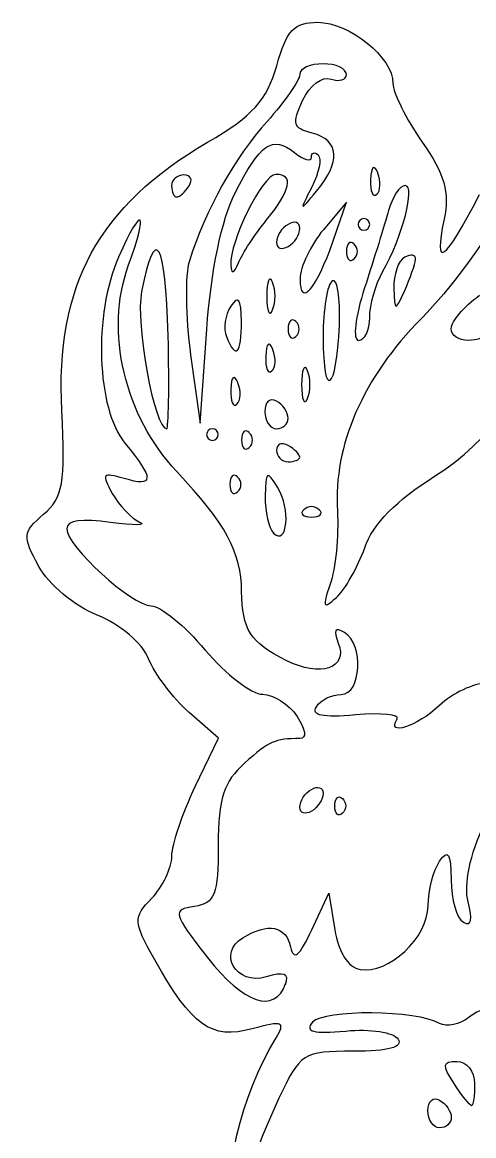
# Model space of a CAD drawing. Extents: x 2.4 to 13.2, y 1.8 to 13.4.
# Drawn here: x 5.261 to 6.044, y 11.063 to 12.994 of the extents above; entities that cross this region are included whole.
import ezdxf

# ---------------------------------------------------------------- set-up
doc = ezdxf.new("R2010")
doc.units = 0
doc.layers.add('Layer_1', color=7, linetype='CONTINUOUS')

msp = doc.modelspace()

# ---------------------------------------------------------------- linework, layer by layer
at = {"layer": 'Layer_1', "color": 7}
for points in [[(5.877386, 12.73239), (5.877422, 12.73299)], [(5.800127, 12.61504), (5.823033, 12.68214), (5.783112, 12.63424)], [(5.684678, 12.65114), (5.68466, 12.65134)], [(5.695031, 12.54294), (5.695031, 12.54304)], [(5.6409, 12.47574), (5.640893, 12.47584)], [(5.552849, 12.4172), (5.569277, 12.29871), (5.580846, 12.46173)], [(5.810962, 12.46873), (5.810966, 12.46863)], [(5.513797, 12.4501), (5.513694, 12.45013)], [(5.695415, 12.42603), (5.695451, 12.42673)], [(5.634761, 12.36853), (5.634797, 12.36913)], [(5.654666, 12.28207), (5.654666, 12.28237)], [(5.634443, 12.20517), (5.634443, 12.20547)], [(5.854899, 12.08259), (5.85489, 12.08297)], [(5.560827, 11.66837), (5.600988, 11.75237), (5.550071, 11.79717)], [(5.802893, 11.63491), (5.802893, 11.63461)], [(5.763136, 11.42003), (5.792802, 11.48333), (5.802912, 11.42023)], [(5.717728, 11.32684), (5.717691, 11.32523)]]:
    msp.add_lwpolyline(points, dxfattribs=at)
for points in [[(5.550218, 12.71019)], [(5.629347, 12.69698)], [(5.742298, 12.63634)], [(5.86361, 12.64344)], [(5.800121, 12.61504)], [(5.836652, 12.60924)], [(5.943064, 12.58264)], [(5.863596, 12.48188)], [(5.735557, 12.47474)], [(5.755689, 12.38943)], [(5.722065, 12.30712)], [(5.600753, 12.27897)], [(5.742281, 12.23967)], [(5.70379, 12.18747)], [(5.776014, 12.14867)], [(5.742239, 11.63261)], [(6.009839, 11.15337)], [(5.964709, 11.10647)]]:
    msp.add_lwpolyline(points, close=True, dxfattribs=at)
for points in [[(5.702163, 12.9187), (5.719698, 12.9805), (5.732492, 12.994), (5.773303, 12.994)], [(5.773303, 12.994), (5.828764, 12.994), (5.903947, 12.9331), (5.903947, 12.88809)], [(5.782725, 12.92198), (5.760485, 12.92198), (5.742287, 12.91398), (5.742287, 12.90348)], [(5.823163, 12.90338), (5.823163, 12.91348), (5.804965, 12.92198), (5.782725, 12.92198)], [(5.582278, 12.78591), (5.660728, 12.83171), (5.685141, 12.85881), (5.702163, 12.9187)], [(5.742287, 12.90348), (5.742287, 12.89338), (5.716666, 12.85658), (5.685369, 12.82198)], [(5.747238, 12.85828), (5.759944, 12.88468), (5.781333, 12.90088), (5.796437, 12.89538)], [(5.796437, 12.89538), (5.81113, 12.89038), (5.823163, 12.89438), (5.823163, 12.90338)], [(5.903947, 12.88809), (5.903947, 12.87199), (5.926788, 12.82609), (5.954729, 12.78618)], [(5.763855, 12.80178), (5.730329, 12.80978), (5.727966, 12.81808), (5.747238, 12.85828)], [(5.685369, 12.82198), (5.629735, 12.76028), (5.579069, 12.66949), (5.550639, 12.58022)], [(5.329345, 12.3205), (5.318096, 12.53795), (5.39275, 12.6753), (5.582278, 12.78591)], [(5.629385, 12.69694), (5.67405, 12.78434), (5.694465, 12.79825), (5.733062, 12.76794)], [(5.771495, 12.70104), (5.814003, 12.75134), (5.811068, 12.79004), (5.763855, 12.80178)], [(5.954729, 12.78618), (5.993648, 12.73038), (6.002504, 12.69908), (5.992637, 12.65233)], [(5.733062, 12.76794), (5.74927, 12.75524), (5.762507, 12.75164), (5.762507, 12.75994)], [(5.762507, 12.75994), (5.762507, 12.76794), (5.767777, 12.77004), (5.774252, 12.76394)], [(5.774252, 12.76394), (5.780692, 12.75794), (5.775522, 12.73264), (5.763035, 12.70804)], [(5.877422, 12.73299), (5.870982, 12.74829), (5.866173, 12.74389), (5.865196, 12.72079)], [(5.541308, 12.72929), (5.529531, 12.72929), (5.519888, 12.72129), (5.519888, 12.71019)], [(5.550218, 12.71019), (5.557108, 12.72109), (5.553058, 12.72929), (5.541308, 12.72929)], [(5.700835, 12.73024), (5.678026, 12.73024), (5.619948, 12.61332), (5.622587, 12.57264)], [(5.68466, 12.65134), (5.726719, 12.70274), (5.732355, 12.73024), (5.700835, 12.73024)], [(5.875806, 12.69559), (5.882536, 12.70159), (5.883226, 12.71849), (5.877386, 12.73239)], [(5.519888, 12.71019), (5.519888, 12.69929), (5.523898, 12.69109), (5.528798, 12.69109)], [(5.528798, 12.69109), (5.533698, 12.69109), (5.543331, 12.69909), (5.550218, 12.71019)], [(5.763035, 12.70804), (5.74114, 12.66534), (5.741553, 12.66494), (5.771495, 12.70104)], [(5.865196, 12.72079), (5.864248, 12.70059), (5.869086, 12.68919), (5.875806, 12.69559)], [(5.88604, 12.56124), (5.920552, 12.62234), (5.943592, 12.71074), (5.925041, 12.71074)], [(5.925041, 12.71074), (5.915911, 12.71074), (5.90299, 12.69134), (5.896354, 12.66764)], [(5.580846, 12.46173), (5.587796, 12.56003), (5.607098, 12.65347), (5.629347, 12.69698)], [(5.992637, 12.65233), (5.973965, 12.56383), (5.992953, 12.57703), (6.053812, 12.69503)], [(5.444701, 12.57144), (5.480574, 12.66944), (5.468807, 12.67977), (5.427673, 12.58644)], [(5.635726, 12.57664), (5.642076, 12.59254), (5.664097, 12.62604), (5.684678, 12.65114)], [(5.742298, 12.63644), (5.742298, 12.64734), (5.733198, 12.65024), (5.722078, 12.64344)], [(5.8535, 12.65354), (5.84794, 12.65354), (5.84339, 12.64854), (5.84339, 12.64344)], [(5.86361, 12.64344), (5.86361, 12.64844), (5.85906, 12.65354), (5.8535, 12.65354)], [(5.896354, 12.66764), (5.889724, 12.64394), (5.870954, 12.58354), (5.85469, 12.53338)], [(6.087543, 12.66082), (6.063281, 12.61192), (6.00308, 12.53092), (5.953733, 12.48088)], [(5.513694, 12.45013), (5.509684, 12.61536), (5.491233, 12.64632), (5.467711, 12.52733)], [(5.722078, 12.64344), (5.710958, 12.63744), (5.701858, 12.62284), (5.701858, 12.61234)], [(5.722078, 12.60534), (5.733198, 12.61134), (5.742298, 12.62584), (5.742298, 12.63634)], [(5.783112, 12.63424), (5.761156, 12.60784), (5.74299, 12.56944), (5.74274, 12.54884)], [(5.84339, 12.64344), (5.84339, 12.63844), (5.84794, 12.63334), (5.8535, 12.63334)], [(5.8535, 12.63334), (5.85906, 12.63334), (5.86361, 12.63834), (5.86361, 12.64344)], [(5.701858, 12.61234), (5.701858, 12.60144), (5.710958, 12.59854), (5.722078, 12.60534)], [(5.74274, 12.54884), (5.742108, 12.49774), (5.771774, 12.53204), (5.800121, 12.61504)], [(5.836652, 12.60934), (5.829232, 12.61634), (5.82316, 12.61034), (5.82316, 12.59664)], [(5.82316, 12.59664), (5.82316, 12.58254), (5.82923, 12.57674), (5.836652, 12.58374)], [(5.836652, 12.58374), (5.844072, 12.59074), (5.844072, 12.60224), (5.836652, 12.60924)], [(5.943064, 12.58264), (5.943696, 12.59064), (5.935384, 12.59274), (5.924267, 12.58664)], [(5.427673, 12.58644), (5.383845, 12.48694), (5.38949, 12.32362), (5.438825, 12.26414)], [(5.550639, 12.58022), (5.542839, 12.55582), (5.543849, 12.48242), (5.552849, 12.4172)], [(5.622587, 12.57264), (5.623535, 12.55654), (5.628177, 12.55794), (5.635726, 12.57664)], [(5.924267, 12.58664), (5.913147, 12.58064), (5.904681, 12.55584), (5.905468, 12.53274)], [(5.924267, 12.52874), (5.933837, 12.54984), (5.942274, 12.57414), (5.943064, 12.58264)], [(5.528807, 12.21468), (5.438165, 12.31088), (5.403362, 12.4585), (5.444701, 12.57144)], [(5.695031, 12.54304), (5.689411, 12.55624), (5.684825, 12.54504), (5.684825, 12.51904)], [(5.863609, 12.48184), (5.863609, 12.50364), (5.873719, 12.53934), (5.88604, 12.56124)], [(5.695031, 12.49504), (5.700651, 12.50824), (5.700651, 12.52974), (5.695031, 12.54294)], [(5.798644, 12.54533), (5.789894, 12.54033), (5.782717, 12.49623), (5.782717, 12.44763)], [(5.810966, 12.46863), (5.812856, 12.51593), (5.807426, 12.55043), (5.798644, 12.54533)], [(5.85469, 12.53338), (5.838199, 12.48258), (5.833618, 12.44228), (5.844357, 12.44228)], [(5.467711, 12.52733), (5.456655, 12.47143), (5.489953, 12.28904), (5.511267, 12.28904)], [(5.640893, 12.47584), (5.640666, 12.51424), (5.635683, 12.52124), (5.622539, 12.50154)], [(5.684825, 12.51904), (5.684825, 12.49264), (5.689405, 12.48194), (5.695031, 12.49504)], [(5.905468, 12.53274), (5.906738, 12.49214), (5.907678, 12.49204), (5.924267, 12.52874)], [(6.005073, 12.46294), (6.005073, 12.47514), (6.027156, 12.50064), (6.054174, 12.52074)], [(5.622539, 12.50154), (5.612619, 12.48664), (5.609176, 12.46294), (5.614899, 12.44874)], [(5.614899, 12.44874), (5.631295, 12.40814), (5.641216, 12.41844), (5.6409, 12.47574)], [(5.735557, 12.47484), (5.728137, 12.48184), (5.722065, 12.47584), (5.722065, 12.46214)], [(5.953733, 12.48088), (5.851478, 12.37714), (5.800798, 12.26129), (5.80747, 12.14643)], [(5.844357, 12.44228), (5.854946, 12.44228), (5.863596, 12.46008), (5.863596, 12.48188)], [(5.722065, 12.46214), (5.722065, 12.44804), (5.728135, 12.44224), (5.735557, 12.44924)], [(5.735557, 12.44924), (5.742977, 12.45624), (5.742977, 12.46774), (5.735557, 12.47474)], [(5.782717, 12.44763), (5.782717, 12.33591), (5.806095, 12.35333), (5.810962, 12.46873)], [(6.075836, 12.46094), (6.058903, 12.43494), (6.005073, 12.43644), (6.005073, 12.46294)], [(5.511267, 12.28904), (5.514747, 12.28904), (5.515847, 12.36154), (5.513797, 12.4501)], [(5.695451, 12.42673), (5.689011, 12.44203), (5.684202, 12.43763), (5.683225, 12.41453)], [(5.976205, 12.20661), (6.072875, 12.26681), (6.14484, 12.36855), (6.146072, 12.44654)], [(5.693835, 12.38933), (5.700565, 12.39533), (5.701255, 12.41223), (5.695415, 12.42603)], [(5.683225, 12.41453), (5.682277, 12.39433), (5.687115, 12.38293), (5.693835, 12.38933)], [(5.755689, 12.38953), (5.750069, 12.40273), (5.745483, 12.39153), (5.745483, 12.36553)], [(5.634797, 12.36913), (5.628357, 12.38443), (5.623548, 12.38003), (5.622571, 12.35693)], [(5.755689, 12.34153), (5.761309, 12.35473), (5.761309, 12.37623), (5.755689, 12.38943)], [(5.633181, 12.33173), (5.639911, 12.33773), (5.640601, 12.35463), (5.634761, 12.36853)], [(5.745483, 12.36553), (5.745483, 12.33913), (5.750063, 12.32833), (5.755689, 12.34153)], [(5.622571, 12.35693), (5.621623, 12.33673), (5.626461, 12.32533), (5.633181, 12.33173)], [(5.701845, 12.33702), (5.690725, 12.34302), (5.681625, 12.33602), (5.681625, 12.31902)], [(5.722065, 12.30712), (5.722065, 12.31722), (5.712965, 12.33052), (5.701845, 12.33702)], [(5.297667, 12.14077), (5.33143, 12.16967), (5.335844, 12.19477), (5.329345, 12.3205)], [(5.681625, 12.31902), (5.681625, 12.30252), (5.690725, 12.28912), (5.701845, 12.28912)], [(5.701845, 12.28912), (5.712965, 12.28912), (5.722065, 12.29712), (5.722065, 12.30712)], [(5.590643, 12.28907), (5.585083, 12.28907), (5.580533, 12.28407), (5.580533, 12.27897)], [(5.600753, 12.27897), (5.600753, 12.28397), (5.596203, 12.28907), (5.590643, 12.28907)], [(5.654666, 12.28237), (5.647246, 12.28937), (5.641174, 12.28337), (5.641174, 12.26947)], [(5.438825, 12.26414), (5.490314, 12.20204), (5.489885, 12.18694), (5.437245, 12.20274)], [(5.580533, 12.27897), (5.580533, 12.27397), (5.585083, 12.26887), (5.590643, 12.26887)], [(5.590643, 12.26887), (5.596203, 12.26887), (5.600753, 12.27387), (5.600753, 12.27897)], [(5.641174, 12.26947), (5.641174, 12.25537), (5.647244, 12.24967), (5.654666, 12.25657)], [(5.654666, 12.25657), (5.662086, 12.26357), (5.662086, 12.27507), (5.654666, 12.28207)], [(5.722061, 12.26007), (5.710941, 12.26607), (5.701841, 12.26207), (5.701841, 12.25207)], [(5.701841, 12.25207), (5.701841, 12.24117), (5.710941, 12.23167), (5.722061, 12.23167)], [(5.742281, 12.23967), (5.742281, 12.24467), (5.733181, 12.25347), (5.722061, 12.26007)], [(5.722061, 12.23167), (5.733181, 12.23167), (5.742281, 12.23567), (5.742281, 12.23967)], [(5.437245, 12.20274), (5.400076, 12.21364), (5.39765, 12.21074), (5.416804, 12.17694)], [(5.641327, 12.00692), (5.641011, 12.07402), (5.613368, 12.12493), (5.528807, 12.21468)], [(5.634443, 12.20547), (5.627023, 12.21247), (5.620951, 12.20647), (5.620951, 12.19257)], [(5.634443, 12.17967), (5.641863, 12.18667), (5.641863, 12.19817), (5.634443, 12.20517)], [(5.703814, 12.18747), (5.685428, 12.21757), (5.682774, 12.21557), (5.682237, 12.17207)], [(5.85489, 12.08297), (5.869198, 12.12357), (5.910442, 12.16567), (5.976205, 12.20661)], [(5.620951, 12.19257), (5.620951, 12.17847), (5.627021, 12.17267), (5.634443, 12.17967)], [(5.69677, 12.10807), (5.721064, 12.08487), (5.726815, 12.14997), (5.70379, 12.18747)], [(5.416804, 12.17694), (5.428742, 12.15574), (5.450005, 12.13344), (5.464031, 12.12724)], [(5.682237, 12.17207), (5.681921, 12.14487), (5.688457, 12.11607), (5.69677, 12.10807)], [(5.74903, 12.14867), (5.74161, 12.14167), (5.74776, 12.13577), (5.762522, 12.13577)], [(5.775977, 12.14867), (5.768557, 12.15567), (5.75642, 12.15567), (5.74903, 12.14867)], [(5.762522, 12.13577), (5.777344, 12.13577), (5.783406, 12.14177), (5.776014, 12.14867)], [(5.289357, 12.05037), (5.26067, 12.10297), (5.261271, 12.10957), (5.297667, 12.14077)], [(5.413717, 12.12654), (5.364575, 12.13354), (5.337895, 12.13054), (5.337895, 12.11564)], [(5.80747, 12.14643), (5.81, 12.10303), (5.80431, 12.0457), (5.795084, 12.01939)], [(5.337895, 12.11564), (5.337895, 12.08474), (5.450737, 11.98199), (5.484597, 11.98199)], [(5.464031, 12.12724), (5.478051, 12.12124), (5.455411, 12.12124), (5.413717, 12.12654)], [(5.805672, 11.99629), (5.82083, 12.00999), (5.842973, 12.04889), (5.854899, 12.08259)], [(5.390419, 11.96597), (5.351579, 11.98137), (5.306478, 12.01917), (5.289357, 12.05037)], [(5.795084, 12.01939), (5.780903, 11.97929), (5.782602, 11.97549), (5.805672, 11.99629)], [(5.71842, 11.88721), (5.656862, 11.91801), (5.641704, 11.94161), (5.641327, 12.00692)], [(5.484597, 11.98199), (5.500268, 11.98199), (5.542341, 11.94749), (5.578088, 11.90519)], [(5.479854, 11.89007), (5.468862, 11.91747), (5.430421, 11.95007), (5.390419, 11.96597)], [(5.819564, 11.93571), (5.803541, 11.94581), (5.800167, 11.93971), (5.809103, 11.91701)], [(5.814064, 11.82822), (5.849338, 11.82822), (5.853792, 11.91562), (5.819564, 11.93571)], [(5.809103, 11.91701), (5.826764, 11.87331), (5.778143, 11.85741), (5.71842, 11.88721)], [(5.578088, 11.90519), (5.613835, 11.86299), (5.658661, 11.82849), (5.677702, 11.82849)], [(5.550071, 11.79717), (5.52208, 11.82187), (5.490466, 11.86357), (5.479854, 11.89007)], [(6.066676, 11.84762), (6.043835, 11.84762), (6.006968, 11.83032), (5.984728, 11.80922)], [(5.677702, 11.82849), (5.696752, 11.82849), (5.723689, 11.81119), (5.737579, 11.79009)], [(5.770962, 11.80672), (5.778642, 11.81892), (5.798036, 11.82822), (5.814064, 11.82822)], [(5.838834, 11.79262), (5.782117, 11.78762), (5.761282, 11.79162), (5.770962, 11.80672)], [(5.984728, 11.80922), (5.946027, 11.77252), (5.891053, 11.75482), (5.911067, 11.78562)], [(5.737579, 11.79009), (5.752561, 11.76729), (5.754544, 11.75169), (5.742449, 11.75169)], [(5.911067, 11.78562), (5.916337, 11.79362), (5.883834, 11.79652), (5.838834, 11.79262)], [(5.742449, 11.75169), (5.698454, 11.75169), (5.69022, 11.74769), (5.646238, 11.70889)], [(5.646238, 11.70889), (5.610251, 11.67679), (5.600745, 11.64719), (5.600745, 11.56753)], [(5.520224, 11.54757), (5.520464, 11.56787), (5.538737, 11.62207), (5.560827, 11.66837)], [(5.762459, 11.66361), (5.773579, 11.66961), (5.782679, 11.66761), (5.782679, 11.65661)], [(5.742239, 11.63261), (5.742239, 11.64351), (5.751339, 11.65711), (5.762459, 11.66361)], [(5.782679, 11.65661), (5.782679, 11.64571), (5.773579, 11.63201), (5.762459, 11.62561)], [(5.802893, 11.63461), (5.802893, 11.64871), (5.808963, 11.65451), (5.816385, 11.64751)], [(5.816385, 11.64751), (5.823805, 11.64051), (5.823805, 11.62901), (5.816385, 11.62201)], [(5.762459, 11.62561), (5.751339, 11.61961), (5.742239, 11.62161), (5.742239, 11.63261)], [(5.816385, 11.62201), (5.808965, 11.61501), (5.802893, 11.62101), (5.802893, 11.63491)], [(6.034474, 11.46847), (6.026604, 11.49817), (6.037314, 11.54967), (6.062843, 11.60432)], [(5.600745, 11.56753), (5.600745, 11.48073), (5.594995, 11.46586), (5.559315, 11.46054)], [(5.984876, 11.53897), (5.999793, 11.56087), (6.004557, 11.55317), (6.004778, 11.50657)], [(5.485399, 11.47467), (5.504322, 11.49447), (5.519981, 11.52727), (5.520224, 11.54757)], [(5.964972, 11.46177), (5.965139, 11.48847), (5.974102, 11.52317), (5.984876, 11.53897)], [(6.004778, 11.50657), (6.004945, 11.47297), (6.014538, 11.43977), (6.026104, 11.43307)], [(5.490449, 11.36816), (5.453265, 11.43456), (5.452974, 11.44066), (5.485399, 11.47467)], [(5.559315, 11.46054), (5.52022, 11.45454), (5.521498, 11.44964), (5.582029, 11.37194)], [(5.846803, 11.35113), (5.896444, 11.34313), (5.964614, 11.40603), (5.964972, 11.46177)], [(6.026104, 11.43307), (6.03966, 11.42507), (6.042627, 11.43807), (6.034474, 11.46847)], [(5.643261, 11.40633), (5.68744, 11.43283), (5.718413, 11.42693), (5.726271, 11.39033)], [(5.726271, 11.39033), (5.731541, 11.36573), (5.741397, 11.37363), (5.763136, 11.42003)], [(5.802912, 11.42023), (5.809072, 11.38173), (5.826163, 11.35483), (5.846803, 11.35113)], [(5.683883, 11.33833), (5.632315, 11.32283), (5.598479, 11.37953), (5.643261, 11.40633)], [(5.659346, 11.24822), (5.589071, 11.22912), (5.554483, 11.25322), (5.490449, 11.36816)], [(5.582029, 11.37194), (5.64467, 11.29144), (5.698935, 11.27344), (5.717728, 11.32684)], [(5.717691, 11.32523), (5.724291, 11.34393), (5.714851, 11.34763), (5.683883, 11.33833)], [(5.984915, 11.25757), (5.945225, 11.28077), (5.784123, 11.28247), (5.764289, 11.25957)], [(6.065692, 11.26947), (6.065692, 11.28457), (6.056972, 11.28417), (6.036247, 11.26847)], [(5.701029, 11.23282), (5.717899, 11.26082), (5.712838, 11.26292), (5.659346, 11.24822)], [(5.764289, 11.25957), (5.75014, 11.24337), (5.765559, 11.23937), (5.822081, 11.24447)], [(6.036247, 11.26847), (6.020039, 11.25567), (5.996952, 11.25107), (5.984915, 11.25757)], [(5.822081, 11.24447), (5.864497, 11.24847), (5.905356, 11.24247), (5.912875, 11.23037)], [(5.731895, 10.60123), (5.590593, 10.72591), (5.575995, 11.02457), (5.701029, 11.23282)], [(5.912875, 11.23037), (5.922005, 11.21627), (5.896195, 11.20947), (5.835312, 11.20947)], [(5.835312, 11.20947), (5.747412, 11.20947), (5.742693, 11.20547), (5.706115, 11.12797)], [(6.009839, 11.15337), (5.988767, 11.18537), (5.989652, 11.19177), (6.015079, 11.19177)], [(6.015079, 11.19177), (6.032107, 11.19177), (6.045567, 11.17487), (6.045567, 11.15337)], [(6.040327, 11.11497), (6.037487, 11.11497), (6.02371, 11.13227), (6.009839, 11.15337)], [(6.045567, 11.15337), (6.045567, 11.13227), (6.043357, 11.11497), (6.040327, 11.11497)], [(5.706115, 11.12797), (5.64444, 10.99554), (5.637303, 10.946), (5.67099, 10.88421)], [(5.964709, 11.10647), (5.964709, 11.12297), (5.973809, 11.13107), (5.984929, 11.12447)], [(5.984929, 11.12447), (5.996049, 11.11847), (6.005149, 11.10457), (6.005149, 11.09457)], [(5.984929, 11.07657), (5.973809, 11.07657), (5.964709, 11.09007), (5.964709, 11.10647)], [(6.005149, 11.09457), (6.005149, 11.08447), (5.996049, 11.07657), (5.984929, 11.07657)]]:
    msp.add_open_spline(points, degree=3, dxfattribs=at)

doc.saveas('drawing.dxf')
